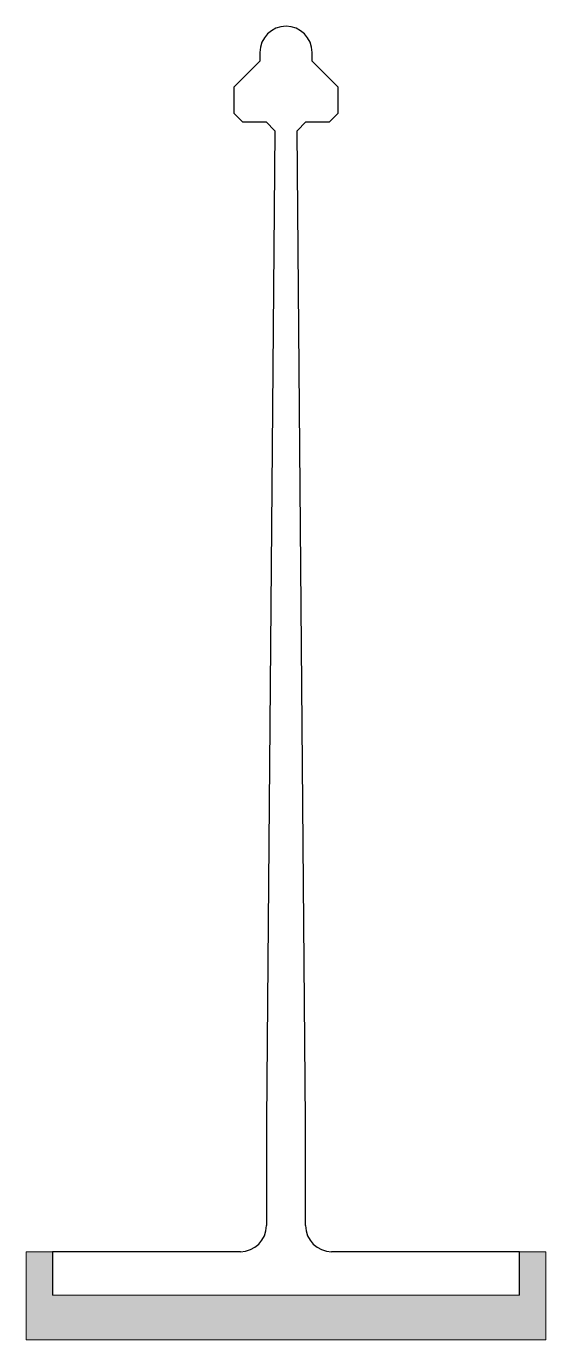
# Model space of a CAD drawing. Header units: metres. Extents: x -30 to 30, y 0 to 151.
import ezdxf

# ---------------------------------------------------------------- set-up
doc = ezdxf.new("R2010")
doc.units = ezdxf.units.M
doc.layers.add('A-DETL-GENF', color=92, linetype='Continuous', lineweight=18)

# ---------------------------------------------------------------- blocks, each defined once
blk = doc.blocks.new('47 Kalzip_kunststof-klip s - h_150-696669-00_0 Basismaterialen')
at = {"layer": 'A-DETL-GENF', "lineweight": 25}
blk.add_hatch(color=256, dxfattribs=at).paths.add_polyline_path([(29.88, 0), (29.88, 10.12), (26.88, 10.12), (26.88, 5.12), (-26.88, 5.12), (-26.88, 10.12), (-29.88, 10.12), (-29.88, 0), (-13.12, 0)])
for p, q in [((-3, 148), (-3, 147)), ((3, 147), (3, 148)), ((-3, 147), (-6, 144)), ((6, 144), (3, 147)), ((-6, 144), (-6, 141)), ((6, 141), (6, 144)), ((-6, 141), (-5, 140)), ((5, 140), (6, 141)), ((-5, 140), (-2.27, 140)), ((-2.27, 140), (-1.27, 138.98)), ((-1.27, 138.98), (-2.25, 25.12)), ((1.27, 138.98), (2.27, 140)), ((2.25, 25.12), (1.27, 138.98)), ((2.27, 140), (5, 140)), ((-2.25, 25.12), (-2.25, 13.12)), ((2.25, 13.12), (2.25, 25.12)), ((-5.25, 10.12), (-26.88, 10.12)), ((-26.88, 10.12), (-26.88, 5.12)), ((26.88, 10.12), (5.25, 10.12)), ((26.88, 5.12), (26.88, 10.12))]:
    blk.add_line(p, q, dxfattribs=at)
at = {"layer": 'A-DETL-GENF'}
for p, q in [((-3, 147), (-3, 148)), ((3, 148), (3, 147)), ((-6, 144), (-3, 147)), ((3, 147), (6, 144)), ((-6, 141), (-6, 144)), ((6, 144), (6, 141)), ((-5, 140), (-6, 141)), ((6, 141), (5, 140)), ((6, 141), (5, 140)), ((-2.27, 140), (-5, 140)), ((-1.27, 138.98), (-2.27, 140)), ((-2.25, 25.12), (-1.27, 138.98)), ((2.27, 140), (1.27, 138.98)), ((1.27, 138.98), (2.25, 25.12)), ((5, 140), (2.27, 140)), ((-2.25, 13.12), (-2.25, 25.12)), ((2.25, 25.12), (2.25, 13.12)), ((-26.88, 10.12), (-29.88, 10.12)), ((-29.88, 10.12), (-29.88, 0)), ((-29.88, 10.12), (-5.25, 10.12)), ((-29.88, 10.12), (-29.88, 0)), ((-26.88, 5.12), (-26.88, 10.12)), ((5.25, 10.12), (29.88, 10.12)), ((29.88, 10.12), (26.88, 10.12)), ((26.88, 10.12), (26.88, 5.12)), ((29.88, 0), (29.88, 10.12)), ((29.88, 0), (29.88, 10.12)), ((26.88, 5.12), (-26.88, 5.12)), ((26.88, 5.12), (-26.88, 5.12)), ((-29.88, 0), (29.88, 0)), ((-29.88, 0), (29.88, 0))]:
    blk.add_line(p, q, dxfattribs=at)
at = {"layer": 'A-DETL-GENF', "lineweight": 25}
for centre, start, end in [((0, 148), 90, 180), ((0, 148), 360, 90), ((-5.25, 13.12), 270, 0), ((-5.25, 13.12), 270, 0), ((5.25, 13.12), 180, 270), ((5.25, 13.12), 180, 270)]:
    blk.add_arc(centre, 3, start, end, dxfattribs=at)
at = {"layer": 'A-DETL-GENF'}
for start, end in [(90, 180), (360, 90)]:
    blk.add_arc((0, 148), 3, start, end, dxfattribs=at)

msp = doc.modelspace()

# ---------------------------------------------------------------- block references
msp.add_blockref('47 Kalzip_kunststof-klip s - h_150-696669-00_0 Basismaterialen', (0, 0))

doc.saveas('drawing.dxf')
